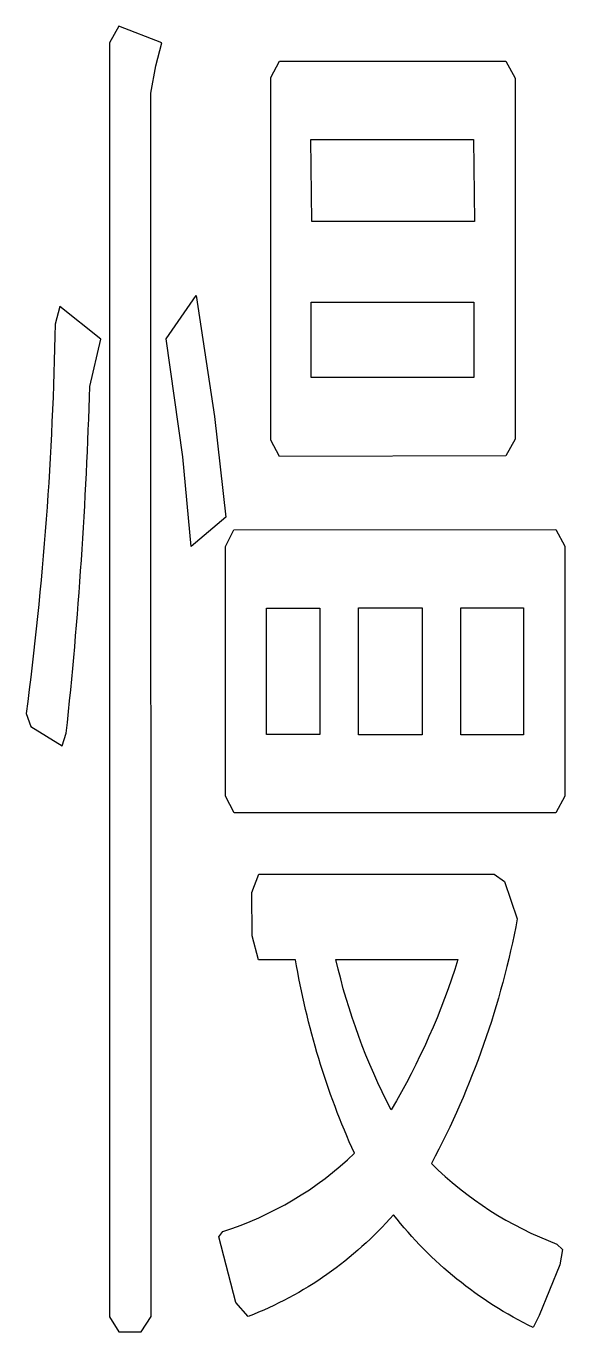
# Model space of a CAD drawing. Header units: metres. Extents: x 2878.05 to 2879.06, y 1511.68 to 1514.1.
import ezdxf

# ---------------------------------------------------------------- set-up
doc = ezdxf.new("R2010")
doc.units = ezdxf.units.M

msp = doc.modelspace()

# ---------------------------------------------------------------- linework, layer by layer
for points in [[(2878.3059, 1514.0722), (2878.226, 1514.1033), (2878.2091, 1514.0722), (2878.2088, 1511.7038), (2878.2263, 1511.6756), (2878.268, 1511.6756), (2878.2864, 1511.7045), (2878.2858, 1513.9786), (2878.2952, 1514.0296)], [(2878.5248, 1514.0382), (2878.9455, 1514.0382), (2878.9634, 1514.0062), (2878.9632, 1513.3355), (2878.9461, 1513.3044), (2878.5247, 1513.3034), (2878.5086, 1513.3334), (2878.509, 1514.0077)], [(2878.5831, 1513.8926), (2878.8858, 1513.8926), (2878.8875, 1513.7401), (2878.5848, 1513.7401)], [(2878.3141, 1513.522), (2878.37, 1513.6027), (2878.404, 1513.3777), (2878.425, 1513.1901), (2878.3604, 1513.1359), (2878.3449, 1513.3022)], [(2878.5837, 1513.5901), (2878.8864, 1513.5901), (2878.8864, 1513.4499), (2878.5837, 1513.4499)], [(2878.4402, 1513.1668), (2879.0387, 1513.1671), (2879.0556, 1513.1363), (2879.0556, 1512.6717), (2879.0387, 1512.6404), (2878.4405, 1512.6405), (2878.4246, 1512.6716), (2878.4245, 1513.1359)], [(2878.5009, 1513.021), (2878.5998, 1513.021), (2878.5998, 1512.7863), (2878.5009, 1512.7863)], [(2878.6718, 1513.0217), (2878.7904, 1513.0217), (2878.7904, 1512.7857), (2878.6718, 1512.7857)], [(2878.8622, 1513.0216), (2878.9787, 1513.0216), (2878.9787, 1512.7857), (2878.8622, 1512.7857)]]:
    msp.add_lwpolyline(points, close=True)
for points in [[(2878.1928, 1513.521), (2878.1165, 1513.5821), (2878.1075, 1513.5494, -0.02868), (2878.0538, 1512.825), (2878.0627, 1512.8014), (2878.1208, 1512.7649), (2878.1285, 1512.7886, 0.019239), (2878.1722, 1513.4333)], [(2878.4867, 1512.5264), (2878.9244, 1512.5264), (2878.9432, 1512.5129), (2878.967, 1512.4434, -0.076101), (2878.8074, 1511.9887, 0.10579), (2879.0407, 1511.839), (2879.0514, 1511.8286), (2879.0461, 1511.8001), (2879.008, 1511.7062), (2878.9967, 1511.6835, -0.113543), (2878.7369, 1511.8934, -0.120456), (2878.4667, 1511.7041), (2878.4436, 1511.7301), (2878.4121, 1511.8521), (2878.4194, 1511.8624, 0.115369), (2878.6643, 1512.0076, -0.065034), (2878.5548, 1512.3675), (2878.4859, 1512.3675), (2878.4741, 1512.412), (2878.4738, 1512.4924)], [(2878.6298, 1512.368), (2878.8568, 1512.3679, -0.057804), (2878.7327, 1512.0884, -0.063977)]]:
    msp.add_lwpolyline(points, format="xyb", close=True)

doc.saveas('drawing.dxf')
